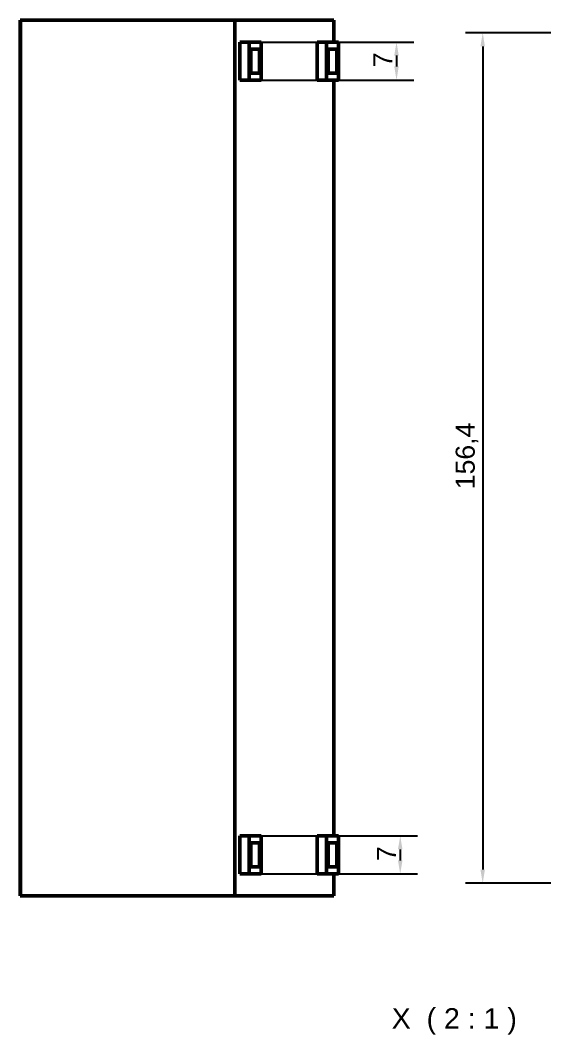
# Model space of a CAD drawing. Extents: x 0 to 841, y 0 to 594.
# Drawn here: x 559.1 to 655.5, y 204.2 to 390.7 of the extents above; entities that cross this region are included whole.
import ezdxf

# ---------------------------------------------------------------- set-up
doc = ezdxf.new("R2010")
doc.units = 0
for name, color, linetype, lineweight in [('Quote(ISO)', 7, 'Continuous', 25), ('Simboli(ISO)', 7, 'Continuous', 25), ('Spigoli visibili(ISO)', 7, 'Continuous', 50)]:
    doc.layers.add(name, color=color, linetype=linetype, lineweight=lineweight)
doc.styles.add('DEFAULT-ISO~0', font='ARIAL.TTF')
doc.styles.add('Stile testo32', font='ARIAL.TTF')
doc.dimstyles.new('DEFAULT-ISO-Metodo 1b', dxfattribs={"dimtxt": 3.5, "dimasz": 2.5, "dimexe": 3.175, "dimexo": 0, "dimgap": 0.762, "dimtad": 1, "dimtoh": 1, "dimrnd": 1e-08, "dimtxsty": 'DEFAULT-ISO~0', "dimcen": 0.09, "dimdle": 10, "dimclrd": 2, "dimclre": 2, "dimclrt": 6, "dimazin": 2, "dimtfac": 0.714286, "dimtofl": 0, "dimtmove": 0, "dimatfit": 3, "dimfxl": 0, "dimtolj": 1, "dimlwd": 25, "dimlwe": 25, "dimarcsym": 0})

# ---------------------------------------------------------------- blocks, each defined once
blk = doc.blocks.new('*D75')
at = {"layer": 'Defpoints', "color": 0, "linetype": 'Continuous'}
for p in [(680.68, 388.43), (644.09, 232.03), (680.68, 232.03)]:
    blk.add_point(p, dxfattribs=at)
at = {"layer": 'Quote(ISO)', "color": 2, "linetype": 'Continuous', "lineweight": 25}
for p, q in [((680.68, 388.43), (640.91, 388.43)), ((644.09, 385.93), (644.09, 234.53)), ((680.68, 232.03), (640.91, 232.03))]:
    blk.add_line(p, q, dxfattribs=at)
at = {"layer": 'Quote(ISO)', "color": 2, "linetype": 'Continuous'}
for points in [[(643.67, 385.93), (644.5, 385.93), (644.09, 388.43)], [(643.67, 234.53), (644.5, 234.53), (644.09, 232.03)]]:
    blk.add_solid(points, dxfattribs=at)
at = {"layer": 'Quote(ISO)', "color": 6, "linetype": 'Continuous', "lineweight": 25, "insert": (639.12, 304.49), "char_height": 3.5, "attachment_point": 1, "rotation": 90, "style": 'DEFAULT-ISO~0'}
blk.add_mtext('\\A1;156,4', dxfattribs=at)
blk = doc.blocks.new('*D97')
at = {"layer": 'Defpoints', "color": 0, "linetype": 'Continuous'}
for p in [(603.35, 386.73), (603.35, 379.73), (628.25, 379.73)]:
    blk.add_point(p, dxfattribs=at)
at = {"layer": 'Quote(ISO)', "color": 2, "linetype": 'Continuous', "lineweight": 25}
for p, q in [((603.35, 386.73), (631.42, 386.73)), ((628.25, 384.23), (628.25, 382.23)), ((603.35, 379.73), (631.42, 379.73))]:
    blk.add_line(p, q, dxfattribs=at)
at = {"layer": 'Quote(ISO)', "color": 2, "linetype": 'Continuous'}
for points in [[(627.83, 384.23), (628.66, 384.23), (628.25, 386.73)], [(627.83, 382.23), (628.66, 382.23), (628.25, 379.73)]]:
    blk.add_solid(points, dxfattribs=at)
at = {"layer": 'Quote(ISO)', "color": 6, "linetype": 'Continuous', "lineweight": 25, "insert": (623.98, 382.1), "char_height": 3.5, "attachment_point": 1, "rotation": 90, "style": 'DEFAULT-ISO~0'}
blk.add_mtext('\\A1;7', dxfattribs=at)
blk = doc.blocks.new('*D98')
at = {"layer": 'Defpoints', "color": 0, "linetype": 'Continuous'}
for p in [(603.35, 240.73), (603.35, 233.73), (628.93, 233.73)]:
    blk.add_point(p, dxfattribs=at)
at = {"layer": 'Quote(ISO)', "color": 2, "linetype": 'Continuous', "lineweight": 25}
for p, q in [((603.35, 240.73), (632.1, 240.73)), ((628.93, 238.23), (628.93, 236.23)), ((603.35, 233.73), (632.1, 233.73))]:
    blk.add_line(p, q, dxfattribs=at)
at = {"layer": 'Quote(ISO)', "color": 2, "linetype": 'Continuous'}
for points in [[(628.51, 238.23), (629.35, 238.23), (628.93, 240.73)], [(628.51, 236.23), (629.35, 236.23), (628.93, 233.73)]]:
    blk.add_solid(points, dxfattribs=at)
at = {"layer": 'Quote(ISO)', "color": 6, "linetype": 'Continuous', "lineweight": 25, "insert": (624.67, 236.1), "char_height": 3.5, "attachment_point": 1, "rotation": 90, "style": 'DEFAULT-ISO~0'}
blk.add_mtext('\\A1;7', dxfattribs=at)

msp = doc.modelspace()

# ---------------------------------------------------------------- linework, layer by layer
at = {"layer": 'Spigoli visibili(ISO)'}
for p, q in [((559.121, 390.728), (559.115, 390.728)), ((559.115, 390.728), (559.115, 229.728)), ((598.566, 390.728), (559.121, 390.728)), ((559.121, 390.728), (559.121, 229.728)), ((616.702, 390.728), (598.566, 390.728)), ((598.566, 390.728), (598.566, 229.728)), ((616.702, 386.728), (616.702, 390.728)), ((559.115, 232.028), (559.115, 388.428)), ((559.115, 388.428), (559.121, 388.428)), ((559.121, 388.428), (559.121, 232.028)), ((599.436, 386.728), (601.177, 386.728)), ((599.436, 379.728), (599.436, 386.728)), ((601.177, 379.728), (601.177, 386.728)), ((601.177, 386.728), (603.352, 386.728)), ((603.352, 386.728), (603.352, 379.728)), ((613.658, 386.728), (615.399, 386.728)), ((613.658, 379.728), (613.658, 386.728)), ((615.399, 379.728), (615.399, 386.728)), ((615.399, 386.728), (617.574, 386.728)), ((617.574, 386.728), (617.574, 379.728)), ((601.46, 381.028), (601.46, 385.428)), ((601.46, 385.428), (603.069, 385.428)), ((603.069, 385.428), (603.069, 381.028)), ((615.682, 381.028), (615.682, 385.428)), ((615.682, 385.428), (617.291, 385.428)), ((617.291, 385.428), (617.291, 381.028)), ((603.069, 381.028), (601.46, 381.028)), ((617.291, 381.028), (615.682, 381.028)), ((599.436, 379.728), (601.177, 379.728)), ((603.352, 379.728), (601.177, 379.728)), ((613.658, 379.728), (615.399, 379.728)), ((617.574, 379.728), (615.399, 379.728)), ((616.702, 240.728), (616.702, 379.728)), ((599.436, 240.728), (601.177, 240.728)), ((599.436, 233.728), (599.436, 240.728)), ((601.177, 233.728), (601.177, 240.728)), ((601.177, 240.728), (603.352, 240.728)), ((603.352, 240.728), (603.352, 233.728)), ((613.658, 240.728), (615.399, 240.728)), ((613.658, 233.728), (613.658, 240.728)), ((615.399, 233.728), (615.399, 240.728)), ((615.399, 240.728), (617.574, 240.728)), ((617.574, 240.728), (617.574, 233.728)), ((601.46, 235.028), (601.46, 239.428)), ((601.46, 239.428), (603.069, 239.428)), ((603.069, 239.428), (603.069, 235.028)), ((615.682, 235.028), (615.682, 239.428)), ((615.682, 239.428), (617.291, 239.428)), ((617.291, 239.428), (617.291, 235.028)), ((599.436, 233.728), (601.177, 233.728)), ((603.352, 233.728), (601.177, 233.728)), ((603.069, 235.028), (601.46, 235.028)), ((613.658, 233.728), (615.399, 233.728)), ((617.574, 233.728), (615.399, 233.728)), ((617.291, 235.028), (615.682, 235.028)), ((616.702, 229.728), (616.702, 233.728)), ((559.121, 232.028), (559.115, 232.028)), ((559.115, 229.728), (559.121, 229.728)), ((559.121, 229.728), (598.566, 229.728)), ((598.566, 229.728), (616.702, 229.728))]:
    msp.add_line(p, q, dxfattribs=at)

# ---------------------------------------------------------------- texts
at = {"layer": 'Simboli(ISO)', "color": 7, "insert": (627.367, 204.163, -318.518), "char_height": 3.75, "attachment_point": 7, "style": 'Stile testo32'}
msp.add_mtext('X  ( 2 : 1 )', dxfattribs=at)

# ---------------------------------------------------------------- dimensions: what is measured, and where the dimension line sits
at = {"layer": 'Quote(ISO)', "color": 2, "linetype": 'Continuous', "lineweight": 25}
for base, p1, p2, angle, picture, middle in [((644.086, 232.028), (680.675, 388.428), (680.675, 232.028), 270, '*D75', (644.086, 310.228)), ((628.246, 379.728), (603.352, 386.728), (603.352, 379.728), 270, '*D97', (628.246, 383.228)), ((628.93, 233.728), (603.352, 240.728), (603.352, 233.728), 90, '*D98', (628.93, 237.228))]:
    dim = msp.add_linear_dim(base=base, p1=p1, p2=p2, angle=angle, dimstyle='DEFAULT-ISO-Metodo 1b', override={"dimtoh": 0, "dimdec": 2, "dimtp": 0, "dimtm": 0, "dimtdec": 2, "dimtmove": 1}, dxfattribs=at)
    dim.commit()
    dim.dimension.update_dxf_attribs({"geometry": picture, "text_midpoint": middle, "dimtype": 160})

doc.saveas('drawing.dxf')
